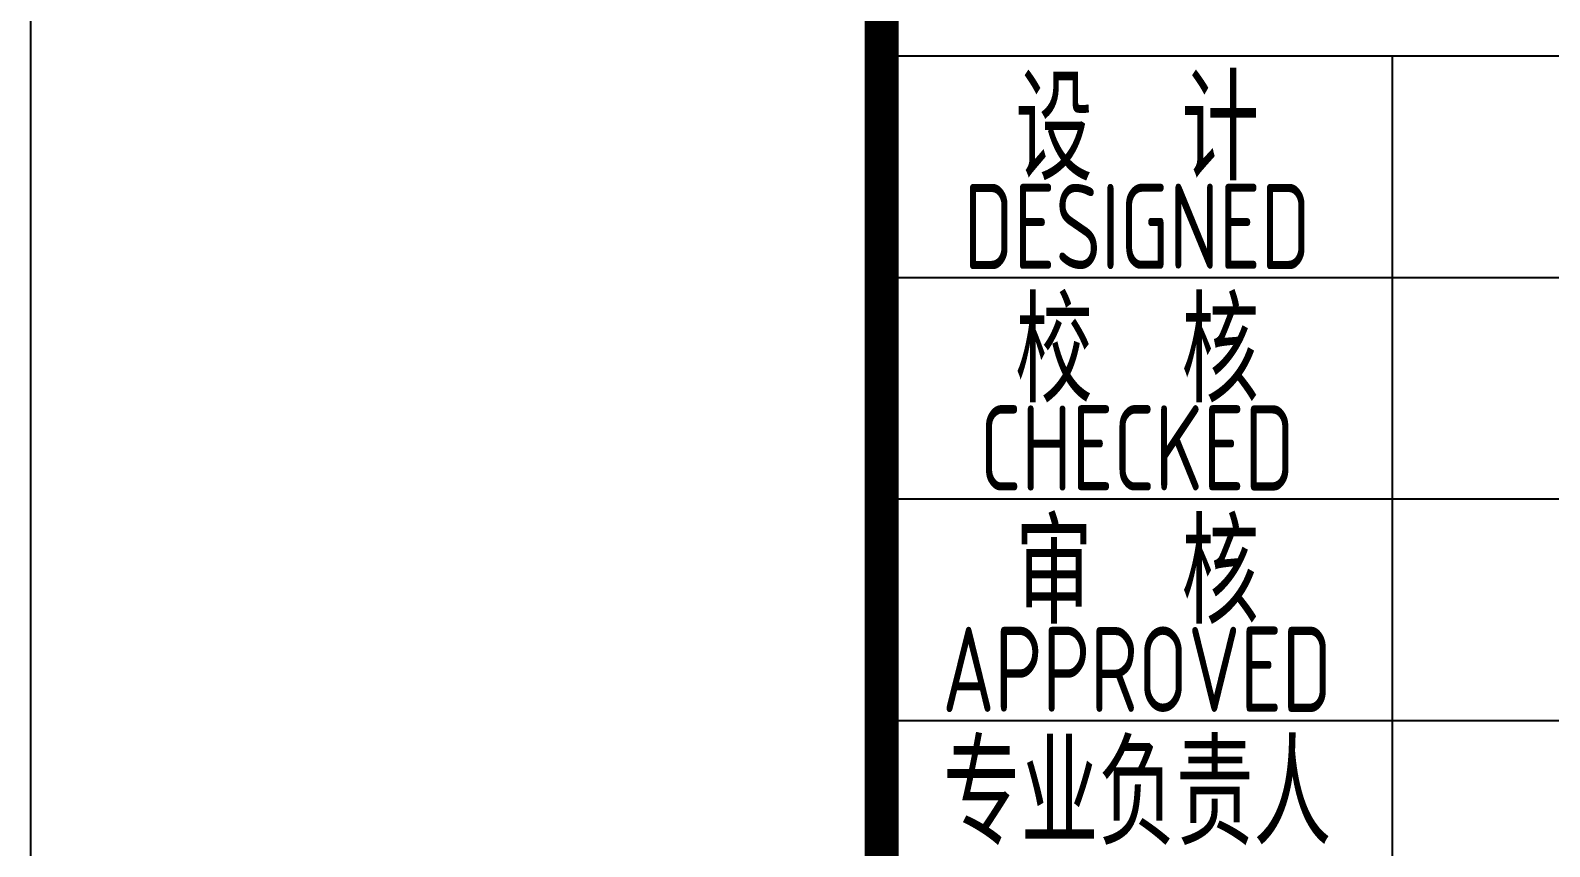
# Model space of a CAD drawing. Extents: x 5211311 to 5622788, y -441754 to -251897.
# Drawn here: x 5238310 to 5242771, y -287035 to -284640 of the extents above; entities that cross this region are included whole.
import ezdxf
from ezdxf.enums import TextEntityAlignment as Align

# ---------------------------------------------------------------- set-up
doc = ezdxf.new("R2010")
doc.units = 0
doc.header["$LTSCALE"] = 1000
doc.header["$MEASUREMENT"] = 0
doc.layers.get('0').update_dxf_attribs({"linetype": 'CONTINUOUS'})
doc.layers.add('PUB_TITLE', color=4, linetype='CONTINUOUS')
doc.styles.add('AHD', font='sceie.shx', dxfattribs={"width": 0.7, "bigfont": 'sceic.shx'})

msp = doc.modelspace()

# ---------------------------------------------------------------- linework, layer by layer
for p, q in [((5240810.1, -284714.7), (5258810.1, -284714.7)), ((5242310.1, -287964.7), (5242310.1, -284714.7)), ((5240810.1, -285364.7), (5246310.1, -285364.7)), ((5240810.1, -286014.7), (5246310.1, -286014.7)), ((5240810.1, -286664.7), (5246310.1, -286664.7))]:
    msp.add_line(p, q)
at = {"const_width": 70}
msp.add_lwpolyline([(5240810.1, -282964.7), (5240810.1, -288964.7)], dxfattribs=at)
msp.add_lwpolyline([(5258810.1, -282964.7, 70, 70, 0), (5240810.1, -282964.7, 70, 70, 0), (5240810.1, -288964.7, 0, 0, 0)], format="xyseb")
at = {"layer": 'PUB_TITLE'}
msp.add_lwpolyline([(5238310.1, -289464.7), (5259310.1, -289464.7), (5259310.1, -259764.7), (5238310.1, -259764.7)], close=True, dxfattribs=at)
at = {"layer": 'PUB_TITLE', "const_width": 100}
msp.add_lwpolyline([(5240810.1, -288964.7), (5258810.1, -288964.7), (5258810.1, -260264.7), (5240810.1, -260264.7)], close=True, dxfattribs=at)

# ---------------------------------------------------------------- texts
at = {"style": 'AHD', "width": 0.8}
for s, height, p in [('设  计', 300, (5241560.1, -284914.7)), ('设  计', 300, (5241560.1, -284914.7)), ('DESIGNED', 250, (5241560.1, -285214.7)), ('DESIGNED', 250, (5241560.1, -285214.7)), ('校  核', 300, (5241560.1, -285564.7)), ('校  核', 300, (5241560.1, -285564.7)), ('CHECKED', 250, (5241560.1, -285864.7)), ('CHECKED', 250, (5241560.1, -285864.7)), ('审  核', 300, (5241560.1, -286214.7)), ('审  核', 300, (5241560.1, -286214.7)), ('APPROVED', 250, (5241560.1, -286514.7)), ('APPROVED', 250, (5241560.1, -286514.7)), ('专业负责人', 300, (5241560.1, -286864.7))]:
    msp.add_text(s, height=height, dxfattribs=at).set_placement(p, align=Align.MIDDLE)

doc.saveas('drawing.dxf')
